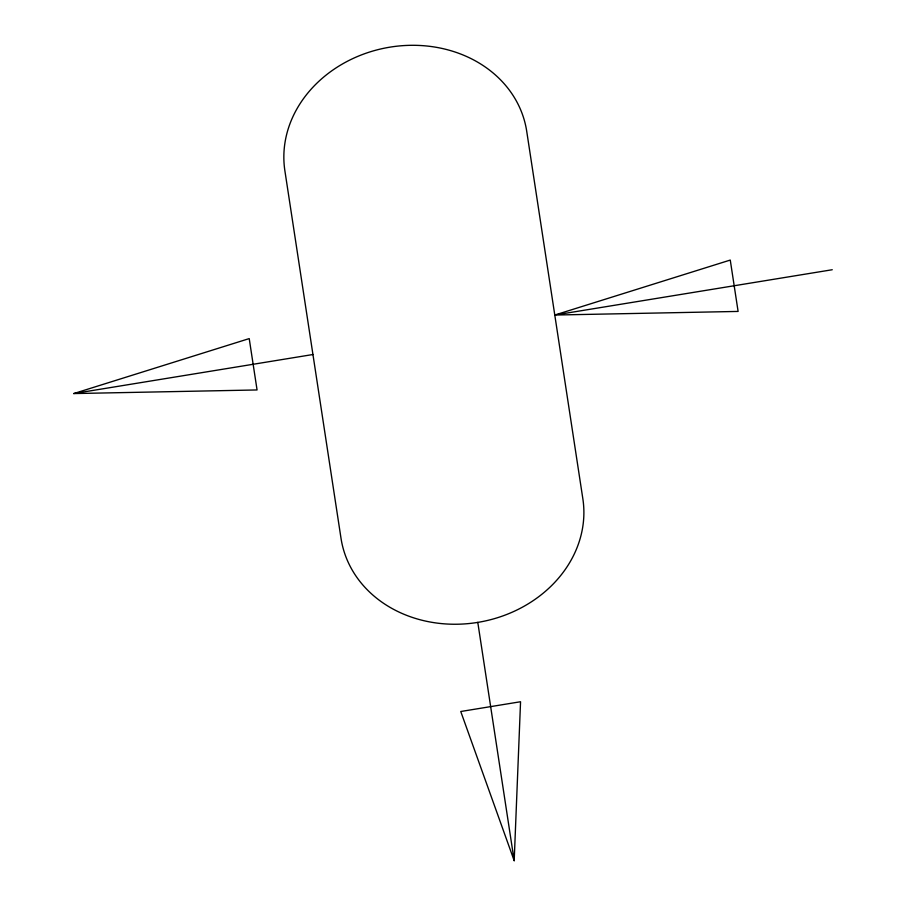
<?xml version="1.0" encoding="UTF-8"?>
<svg xmlns="http://www.w3.org/2000/svg" width="906" height="906" viewBox="0 0 906 906"><rect width="100%" height="100%" fill="white"/><g stroke="black" fill="none" stroke-linecap="round" stroke-linejoin="round"><path stroke-width="1.36" d="M514.189 860.7L520.554 701.742L460.758 711.504L514.189 860.7L477.79 622.388A122.537 105.039 -10.9 0 0 582.852 498.798L526.714 131.268A122.537 105.039 -10.9 0 0 389.931 47.157A122.537 105.039 -10.9 0 0 284.88 170.747L341.007 538.277A122.537 105.039 -10.9 0 0 477.79 622.388M73.748 393.566L249.218 338.595L257.066 389.954L73.748 393.566L312.944 354.518M554.778 315.039L730.259 260.067L738.107 311.426L554.778 315.039L832.252 269.739"/></g></svg>
